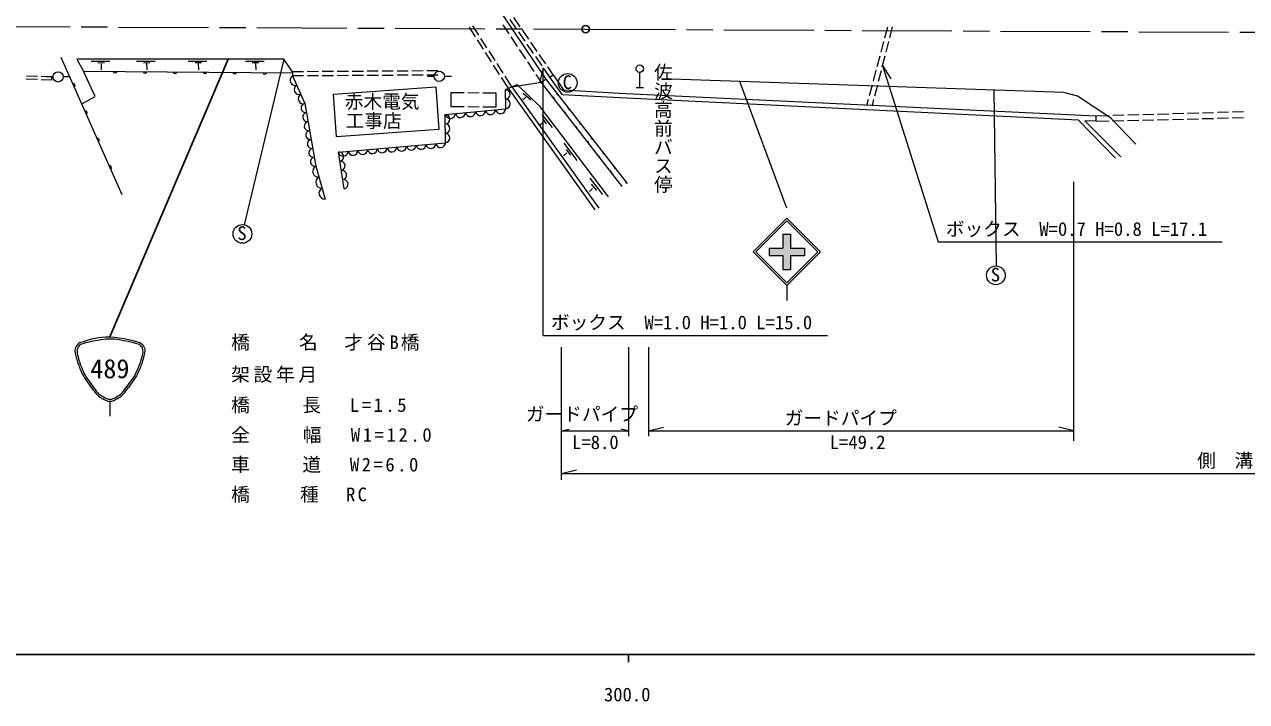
# Model space of a CAD drawing. Units: millimetres, scale not verified. Extents: x 40000 to 680000, y 20000 to 380000.
# Drawn here: x 287220 to 450689, y 198715 to 289237 of the extents above; entities that cross this region are included whole.
import ezdxf
from ezdxf.enums import TextEntityAlignment as Align

# ---------------------------------------------------------------- set-up
doc = ezdxf.new("R2010")
doc.units = ezdxf.units.MM
doc.header["$LTSCALE"] = 1000
doc.linetypes.add('CHAIN', pattern=[18.5, 12, -1.5, 3.5, -1.5])
for name, color, linetype, lineweight in [('M-BGD', 7, 'Continuous', 13), ('M-BMK', 2, 'CHAIN', 13), ('M-BMK-SRVR', 3, 'Continuous', 25), ('M-STR-HTXT', 7, 'Continuous', 13), ('M-STR-STR1', 1, 'Continuous', 13), ('M-STR-STRC', 7, 'Continuous', 13), ('M-TTL-BAND', 7, 'Continuous', 25)]:
    doc.layers.add(name, color=color, linetype=linetype, lineweight=lineweight)
doc.styles.add('@ＭＳ ゴシック', font='')
doc.styles.add('ＭＳ ゴシック', font='')
doc.styles.get('@ＭＳ ゴシック').set_extended_font_data('@MS Gothic')
doc.styles.get('ＭＳ ゴシック').set_extended_font_data('MS Gothic')

msp = doc.modelspace()

# ---------------------------------------------------------------- hatches: boundary and pattern name
at = {"layer": 'M-STR-STRC'}
msp.add_hatch(color=256, dxfattribs=at).paths.add_polyline_path([(386822, 259334), (388683, 259334), (388683, 261194), (389683, 261194), (389683, 259334), (391542, 259334), (391542, 258334), (389683, 258334), (389682, 256474), (388682, 256474), (388683, 258334), (386822, 258334)])

# ---------------------------------------------------------------- linework, layer by layer
at = {"layer": 'M-BGD'}
for p, q in [((347307, 296229), (356974, 281934)), ((353057, 288665), (352209, 289902)), ((353537, 288926), (352685, 290161)), ((347541, 287597), (346731, 288859)), ((354188, 287016), (353340, 288253)), ((354672, 287280), (353821, 288515)), ((402321, 287462), (402708, 288912)), ((402962, 287452), (403334, 288905)), ((348621, 285913), (347811, 287176)), ((355319, 285366), (354471, 286603)), ((355807, 285633), (354956, 286868)), ((401805, 285530), (402192, 286979)), ((402466, 285514), (402838, 286967)), ((300276, 266472), (292151, 284816)), ((321926, 284609), (294231, 284579)), ((294231, 284579), (295109, 282992)), ((321926, 284609), (316606, 262468)), ((323079, 282911), (321926, 284609)), ((349700, 284230), (348890, 285493)), ((356450, 283717), (355602, 284954)), ((356943, 283987), (356091, 285222)), ((401288, 283598), (401675, 285047)), ((401970, 283577), (402342, 285030)), ((296134, 284311), (298633, 284324)), ((297036, 284121), (297922, 284138)), ((297479, 283991), (297503, 283170)), ((302220, 284318), (304719, 284331)), ((303123, 284127), (304009, 284145)), ((303566, 283997), (303589, 283176)), ((309132, 284325), (311631, 284339)), ((310035, 284135), (310921, 284152)), ((310478, 284005), (310501, 283184)), ((316789, 284333), (319288, 284347)), ((317691, 284143), (318577, 284161)), ((318134, 284013), (318158, 283192)), ((324556, 282920), (323079, 282911)), ((323079, 282911), (323082, 282353)), ((326556, 282932), (325056, 282923)), ((328556, 282944), (327056, 282935)), ((330556, 282955), (329056, 282947)), ((332556, 282967), (331056, 282958)), ((334556, 282979), (333056, 282970)), ((336556, 282991), (335056, 282982)), ((338556, 283003), (337056, 282994)), ((340556, 283015), (339056, 283006)), ((342534, 283027), (341056, 283018)), ((350780, 282547), (349970, 283809)), ((357490, 282199), (356733, 283304)), ((357951, 282524), (357227, 283575)), ((369523, 280829), (369523, 282829)), ((400772, 281666), (401159, 283115)), ((401474, 281639), (401846, 283092)), ((287463, 281952), (288963, 281905)), ((287477, 282370), (288976, 282322)), ((289462, 281889), (290883, 281843)), ((289476, 282306), (290896, 282261)), ((290119, 282260), (291033, 282261)), ((290883, 281843), (290896, 282261)), ((292413, 282260), (293326, 282261)), ((324560, 282362), (323082, 282353)), ((326560, 282374), (325060, 282365)), ((328560, 282386), (327060, 282377)), ((330560, 282398), (329060, 282389)), ((332560, 282410), (331060, 282401)), ((334560, 282422), (333060, 282413)), ((336560, 282434), (335060, 282425)), ((338559, 282446), (337060, 282437)), ((340559, 282457), (339059, 282449)), ((342537, 282469), (341059, 282460)), ((341116, 282337), (342030, 282337)), ((343409, 282337), (344323, 282337)), ((351961, 280706), (351050, 282126)), ((351569, 280530), (353125, 281228)), ((353125, 281228), (356055, 278337)), ((356320, 281512), (356974, 281934)), ((367164, 267551), (356320, 281512)), ((356974, 281934), (367862, 267989)), ((357490, 282199), (357951, 282524)), ((359175, 279839), (357490, 282199)), ((357951, 282524), (359319, 280477)), ((426242, 280135), (372433, 281971)), ((400256, 279733), (400643, 281182)), ((294885, 278644), (296691, 279589)), ((328549, 279913), (342239, 280890)), ((328955, 274233), (328549, 279913)), ((342239, 280890), (342645, 275210)), ((344296, 278224), (344309, 280137)), ((344309, 280137), (346043, 280126)), ((346543, 280122), (348043, 280112)), ((348543, 280109), (350277, 280097)), ((350277, 280097), (350264, 278184)), ((363562, 264449), (351961, 280706)), ((352423, 280913), (364071, 264659)), ((353941, 280067), (354951, 279145)), ((366851, 279420), (359175, 279839)), ((359319, 280477), (366791, 280038)), ((366791, 280038), (430546, 277022)), ((369023, 280829), (370023, 280829)), ((400978, 279702), (401350, 281155)), ((416881, 280454), (417192, 256946)), ((428066, 279657), (426242, 280135)), ((432522, 276696), (428066, 279657)), ((346030, 278212), (344296, 278224)), ((348030, 278199), (346530, 278209)), ((350264, 278184), (348530, 278195)), ((354304, 279518), (353906, 279154)), ((356055, 278337), (365297, 266184)), ((428207, 276434), (366851, 279420)), ((399909, 278434), (400127, 279250)), ((400644, 278399), (400854, 279217)), ((356444, 277209), (357800, 275441)), ((356538, 276558), (356989, 275933)), ((433179, 271356), (428207, 276434)), ((430528, 276293), (429061, 276367)), ((429061, 276367), (433857, 271555)), ((430546, 277022), (430528, 276293)), ((430528, 276293), (432269, 276336)), ((430546, 277022), (432294, 277073)), ((435857, 273219), (432522, 276696)), ((432769, 276348), (434269, 276385)), ((432794, 277088), (434294, 277132)), ((434769, 276398), (436268, 276435)), ((434793, 277147), (436293, 277191)), ((436768, 276447), (438268, 276484)), ((436793, 277206), (438292, 277250)), ((438768, 276496), (440267, 276533)), ((438792, 277264), (440291, 277309)), ((440767, 276546), (442266, 276583)), ((440791, 277323), (442290, 277367)), ((442766, 276595), (444266, 276632)), ((442790, 277382), (444289, 277426)), ((444766, 276645), (446265, 276682)), ((444789, 277441), (446288, 277485)), ((446765, 276694), (448265, 276731)), ((446788, 277500), (448288, 277544)), ((448764, 276743), (450264, 276780)), ((448787, 277559), (450287, 277603)), ((342645, 275210), (328955, 274233)), ((356617, 276106), (356131, 275738)), ((359382, 273368), (361110, 271068)), ((359781, 272065), (359342, 271679)), ((359688, 272504), (360246, 271772)), ((362838, 268702), (364553, 266509)), ((363210, 267320), (362785, 266921)), ((363038, 267865), (363755, 267027))]:
    msp.add_line(p, q, dxfattribs=at)
for points in [[(296691, 279589), (295109, 282992), (323080, 282761)], [(323082, 282353), (324729, 278651), (326177, 270276), (327434, 265890)], [(330006, 267266), (329208, 272171), (343534, 273432), (343514, 277200), (351589, 277978), (351569, 280530)]]:
    msp.add_lwpolyline(points, dxfattribs=at)
for centre, radius in [((291715, 282224), 683), ((342712, 282301), 683), ((369523, 283329), 500), ((359888, 281427), 1250), ((316373, 261240), 1250), ((417156, 255697), 1250)]:
    msp.add_circle(centre, radius, dxfattribs=at)
for centre, radius, start, end in [((299357, 283013), 256, 192.20845, 346.84768), ((303356, 282980), 256, 192.20845, 346.84768), ((307356, 282947), 256, 192.20845, 346.84768), ((311356, 282914), 256, 192.20845, 346.84768), ((315356, 282881), 256, 192.20845, 346.84768), ((293745, 281079), 256, 306.5706, 101.20984), ((319356, 282848), 256, 192.20845, 346.84768), ((323430, 281769), 680, 120.737, 287.20803), ((356429, 281371), 100, 307.83837, 127.83837), ((323979, 280535), 680, 120.737, 287.20803), ((324527, 279300), 680, 120.737, 287.20803), ((351535, 279892), 639, 273.96896, 86.92627), ((358512, 279963), 100, 127.9853, 307.9853), ((324839, 278054), 607, 100.4849, 279.14691), ((350909, 277993), 681, 192.32117, 358.67965), ((351545, 278616), 639, 273.96896, 86.92627), ((357963, 279397), 100, 307.83837, 127.83837), ((360051, 277993), 100, 127.9853, 307.9853), ((295365, 277422), 256, 306.5706, 101.20984), ((325046, 276857), 607, 100.4849, 279.14691), ((344179, 277345), 681, 192.32117, 358.67965), ((343489, 276572), 629, 272.92254, 87.68376), ((345525, 277475), 681, 192.32117, 358.67965), ((346871, 277605), 681, 192.32117, 358.67965), ((348217, 277734), 681, 192.32117, 358.67965), ((349563, 277864), 681, 192.32117, 358.67965), ((359497, 277422), 100, 307.83837, 127.83837), ((325253, 275661), 607, 100.4849, 279.14691), ((325460, 274465), 607, 100.4849, 279.14691), ((343495, 275316), 629, 272.92254, 87.68376), ((343502, 274060), 629, 272.92254, 87.68376), ((361030, 275448), 100, 307.83837, 127.83837), ((361589, 276022), 100, 127.9853, 307.9853), ((296985, 273764), 256, 306.5706, 101.20984), ((325667, 273268), 607, 100.4849, 279.14691), ((338971, 273086), 656, 189.93588, 0.12574), ((340273, 273201), 656, 189.93588, 0.12574), ((341576, 273316), 656, 189.93588, 0.12574), ((342878, 273430), 656, 189.93588, 0.12574), ((362564, 273474), 100, 307.83837, 127.83837), ((363128, 274052), 100, 127.9853, 307.9853), ((325874, 272072), 607, 100.4849, 279.14691), ((326081, 270876), 607, 100.4849, 279.14691), ((329854, 272284), 656, 189.93588, 0.12574), ((329287, 271554), 622, 281.22156, 97.24955), ((331157, 272399), 656, 189.93588, 0.12574), ((332459, 272513), 656, 189.93588, 0.12574), ((333761, 272628), 656, 189.93588, 0.12574), ((335064, 272742), 656, 189.93588, 0.12574), ((336366, 272857), 656, 189.93588, 0.12574), ((337668, 272972), 656, 189.93588, 0.12574), ((364097, 271499), 100, 307.83837, 127.83837), ((364667, 272082), 100, 127.9853, 307.9853), ((298605, 270107), 256, 306.5706, 101.20984), ((326562, 269595), 782, 119.43391, 272.52566), ((329486, 270328), 622, 281.22156, 97.24955), ((366205, 270111), 100, 127.9853, 307.9853), ((326980, 268133), 782, 119.43391, 272.52566), ((329685, 269102), 622, 281.22156, 97.24955), ((329885, 267875), 622, 281.22156, 97.24955), ((365631, 269525), 100, 307.83837, 127.83837), ((367744, 268141), 100, 127.9853, 307.9853), ((327399, 266671), 782, 119.43391, 272.52566)]:
    msp.add_arc(centre, radius, start, end, dxfattribs=at)
at = {"layer": 'M-BMK'}
for p, q in [((262822, 289061), (362289, 288607)), ((362289, 288607), (462096, 288152))]:
    msp.add_line(p, q, dxfattribs=at)
at = {"layer": 'M-BMK-SRVR'}
msp.add_circle((362289, 288607), 500, dxfattribs=at)
at = {"layer": 'M-STR-HTXT'}
for p, q in [((356618, 283427), (356118, 281427)), ((356618, 247669), (356618, 283427)), ((402012, 283740), (409439, 260155)), ((402012, 283740), (403089, 281982)), ((427583, 233573), (427583, 268195)), ((409439, 260155), (447439, 260155)), ((356618, 247669), (394618, 247669)), ((359062, 228349), (359062, 246095)), ((368007, 246095), (368007, 234191)), ((370715, 246095), (370715, 234191)), ((359062, 234885), (360062, 235135)), ((359062, 234885), (368007, 234885)), ((368007, 234885), (367007, 235135)), ((370715, 234885), (372715, 235385)), ((370715, 234885), (427583, 234885)), ((427583, 234885), (425583, 235385)), ((359062, 229207), (361062, 229707)), ((359062, 229207), (561430, 229207))]:
    msp.add_line(p, q, dxfattribs=at)
at = {"layer": 'M-STR-STR1'}
for p, q in [((348009, 287793), (347199, 289055)), ((351210, 289194), (352016, 287981)), ((349089, 286109), (348279, 287372)), ((352293, 287565), (353136, 286298)), ((350169, 284426), (349359, 285689)), ((353413, 285881), (354229, 284655)), ((351249, 282743), (350439, 284005)), ((354506, 284238), (355366, 282946)), ((352423, 280913), (351519, 282322)), ((352423, 280913), (356320, 281512)), ((355643, 282530), (356320, 281512))]:
    msp.add_line(p, q, dxfattribs=at)
at = {"layer": 'M-STR-STRC', "lineweight": 25}
msp.add_line((298650, 247470), (314457, 284601), dxfattribs=at)
at = {"layer": 'M-STR-STRC'}
for p, q in [((389182, 264654), (382916, 281613)), ((384682, 258834), (389182, 263334)), ((393682, 258834), (389182, 263334)), ((385035, 258834), (389182, 262981)), ((393329, 258834), (389182, 262981)), ((388683, 261194), (389683, 261194)), ((388683, 261194), (388683, 259334)), ((389683, 261194), (389683, 259334)), ((384682, 258834), (389182, 254333)), ((385035, 258834), (389182, 254687)), ((386822, 259334), (386822, 258334)), ((386822, 259334), (388683, 259334)), ((386822, 258334), (388683, 258334)), ((388683, 258334), (388682, 256474)), ((389182, 254687), (393329, 258834)), ((389182, 254334), (393682, 258834)), ((389683, 258334), (389682, 256474)), ((389683, 259334), (391542, 259334)), ((389683, 258334), (391542, 258334)), ((391542, 259334), (391542, 258334)), ((388682, 256474), (389682, 256474)), ((389182, 254334), (389182, 252334)), ((298650, 238865), (298650, 236865))]:
    msp.add_line(p, q, dxfattribs=at)
for points, knots in [([(294650, 246722), (296350, 247251), (297061, 247477), (298650, 247470), (300240, 247464), (302412, 246795), (302650, 246722)], [0, 0, 0, 0, 1, 1, 1, 2, 2, 2, 2]), ([(294748, 246483), (295485, 246713), (297099, 247216), (298650, 247216), (300200, 247216), (302314, 246564), (302552, 246490)], [0, 0, 0, 0, 1, 1, 1, 2, 2, 2, 2]), ([(294650, 246722), (294414, 246575), (294301, 246453), (294150, 246222), (293829, 245732), (294016, 245297), (294150, 244722)], [0, 0, 0, 0, 1, 1, 1, 2, 2, 2, 2]), ([(294744, 246487), (294689, 246439), (294510, 246281), (294400, 246118), (294112, 245692), (294332, 244979), (294387, 244801)], [0, 0, 0, 0, 1, 1, 1, 2, 2, 2, 2]), ([(302554, 246490), (302609, 246441), (302789, 246283), (302900, 246118), (303188, 245691), (302967, 244978), (302912, 244799)], [0, 0, 0, 0, 1, 1, 1, 2, 2, 2, 2]), ([(302650, 246722), (302887, 246575), (302999, 246453), (303150, 246222), (303471, 245732), (303285, 245297), (303150, 244722)], [0, 0, 0, 0, 1, 1, 1, 2, 2, 2, 2]), ([(294150, 244722), (294330, 244023), (294418, 243794), (294650, 243222), (295079, 242167), (295388, 241813), (296150, 240722)], [0, 0, 0, 0, 1, 1, 1, 2, 2, 2, 2]), ([(294387, 244801), (294564, 244114), (294650, 243889), (294879, 243327), (295303, 242282), (295609, 241931), (296365, 240850)], [0, 0, 0, 0, 1, 1, 1, 2, 2, 2, 2]), ([(302913, 244801), (302736, 244114), (302650, 243889), (302422, 243327), (301997, 242282), (301691, 241931), (300936, 240850)], [0, 0, 0, 0, 1, 1, 1, 2, 2, 2, 2]), ([(303150, 244722), (302970, 244023), (302883, 243794), (302650, 243222), (302221, 242167), (301912, 241813), (301150, 240722)], [0, 0, 0, 0, 1, 1, 1, 2, 2, 2, 2]), ([(296150, 240722), (296700, 239995), (296909, 239593), (297650, 239222), (298021, 239036), (298235, 238865), (298650, 238865), (299065, 238865), (299279, 239036), (299650, 239222), (300391, 239593), (300601, 239995), (301150, 240722)], [0, 0, 0, 0, 1, 1, 1, 2, 2, 2, 3, 3, 3, 4, 4, 4, 4]), ([(296327, 240899), (296862, 240191), (297062, 239791), (297787, 239438), (298109, 239282), (298292, 239131), (298650, 239131), (299008, 239131), (299191, 239282), (299513, 239438), (300238, 239791), (300438, 240191), (300973, 240899)], [0, 0, 0, 0, 1, 1, 1, 2, 2, 2, 3, 3, 3, 4, 4, 4, 4])]:
    msp.add_open_spline(points, degree=3, knots=knots, dxfattribs=at)
at = {"layer": 'M-TTL-BAND'}
for p, q in [((40000, 205000), (579000, 205000)), ((368000, 205000), (368000, 204000))]:
    msp.add_line(p, q, dxfattribs=at)

# ---------------------------------------------------------------- texts
at = {"layer": 'M-BGD', "style": '@ＭＳ ゴシック'}
msp.add_text('佐波高前バス停', height=1833, rotation=270, dxfattribs=at).set_placement((371188, 284118), align=Align.BOTTOM_LEFT)
at = {"layer": 'M-BGD', "style": 'ＭＳ ゴシック'}
for s, p in [('C', (359209, 280054)), ('赤木電気', (330061, 277469)), ('工事店', (330181, 274899)), ('S', (315694, 259866)), ('S', (416478, 254323))]:
    msp.add_text(s, height=1833, dxfattribs=at).set_placement(p, align=Align.BOTTOM_LEFT)
at = {"layer": 'M-STR-HTXT', "style": 'ＭＳ ゴシック'}
for s, p in [('ボックス\u3000W=0.7 H=0.8 L=17.1', (410463, 260424)), ('ボックス\u3000W=1.0 H=1.0 L=15.0', (357642, 247938)), ('ガードパイプ', (354291, 235682)), ('ガードパイプ', (388910, 235154)), ('L=8.0', (360468, 231918)), ('L=49.2', (394925, 231918)), ('側\u3000溝\u3000\u3000L=203.0', (444087, 229476))]:
    msp.add_text(s, height=1833, dxfattribs=at).set_placement(p, align=Align.BOTTOM_LEFT)
at = {"layer": 'M-STR-HTXT', "char_height": 1833, "attachment_point": 7, "style": 'ＭＳ ゴシック'}
for s, insert in [('\\T1.21;橋\u3000\u3000名\u3000才谷B橋', (314869, 245625)), ('\\T1.2;架設年月\u3000', (314869, 241330)), ('\\T1.27;橋\u3000\u3000長\u3000L=1.5', (314869, 237231)), ('\\T1.28;全\u3000\u3000幅\u3000W1=12.0', (314869, 233251)), ('\\T1.27;車\u3000\u3000道\u3000W2=6.0', (314869, 229271)), ('\\T1.23;橋\u3000\u3000種\u3000RC', (314869, 225291))]:
    msp.add_mtext(s, dxfattribs=dict(at, insert=insert))
at = {"layer": 'M-STR-STRC', "style": 'ＭＳ ゴシック'}
msp.add_text('489', height=2566, dxfattribs=at).set_placement((298650, 243222), align=Align.MIDDLE_CENTER)
at = {"layer": 'M-TTL-BAND', "style": 'ＭＳ ゴシック'}
msp.add_text('300.0', height=1833, dxfattribs=at).set_placement((367844, 198195), align=Align.BOTTOM_CENTER)

doc.saveas('drawing.dxf')
